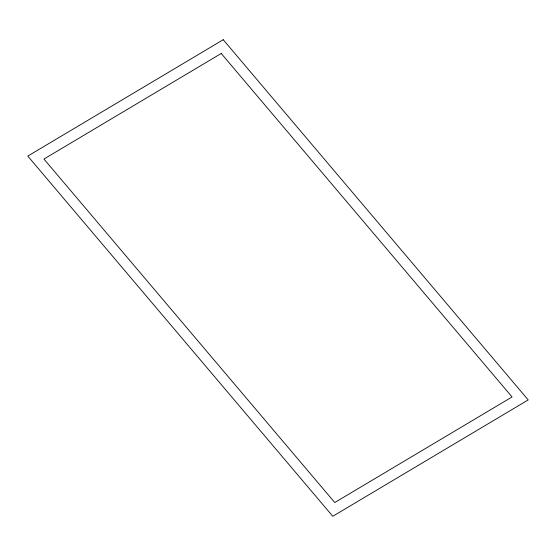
<?xml version="1.0" encoding="UTF-8"?>
<svg xmlns="http://www.w3.org/2000/svg" width="556" height="556" viewBox="0 0 556 556"><rect width="100%" height="100%" fill="white"/><g stroke="black" fill="none" stroke-linecap="round" stroke-linejoin="round"><path stroke-width="0.83" d="M223.227 39.719L27.8 156.083L332.773 516.281L528.2 399.917L223.227 39.719M221.239 53.473L43.945 159.044L334.761 502.527L512.055 396.956L221.239 53.473"/></g></svg>
